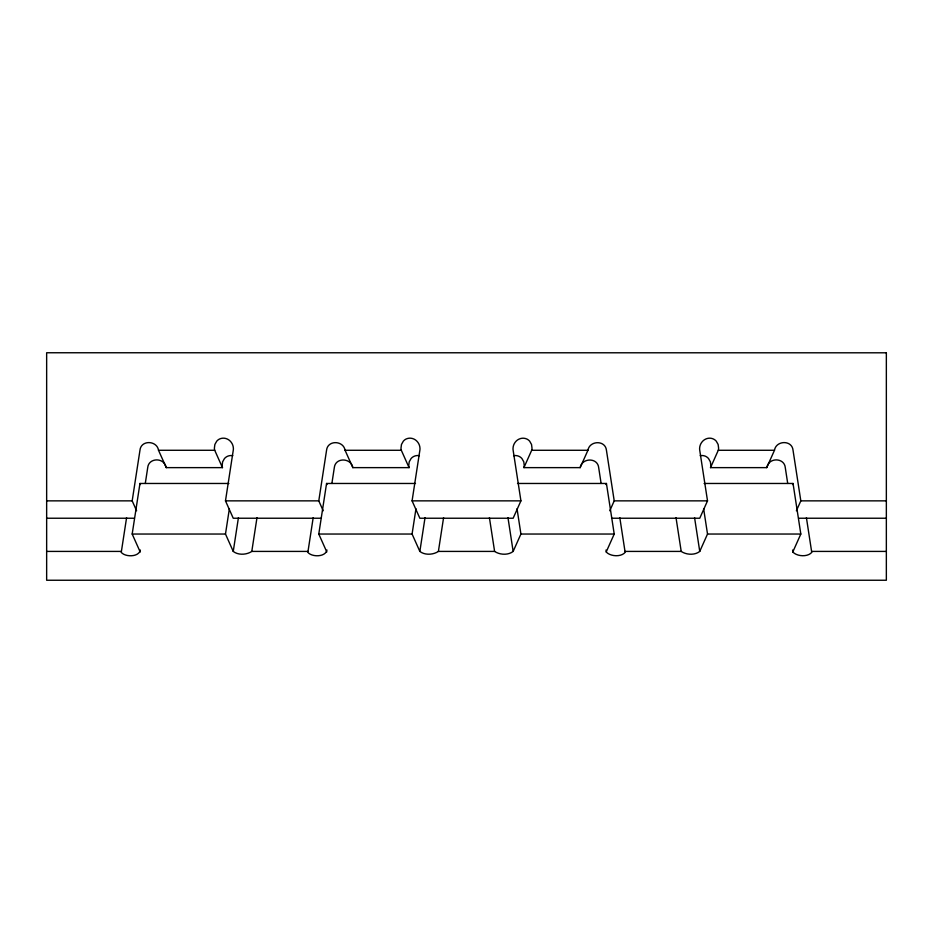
<?xml version="1.0" encoding="UTF-8"?>
<svg xmlns="http://www.w3.org/2000/svg" width="933" height="933" viewBox="0 0 933 933"><rect width="100%" height="100%" fill="white"/><g stroke="black" fill="none" stroke-linecap="round" stroke-linejoin="round"><path stroke-width="1.4" d="M140.382 550.038C138.842 557.351 124.894 557.246 121.08 552.149A10.706 3.674 0 0 1 121.407 551.415L126.585 517.675M136.615 510.783L132.183 500.858L139.962 450.277C140.93 439.735 157.001 440.353 158.517 450.277L166.272 467.631L222.474 467.631A10.683 10.683 0 0 1 222.147 465.509L222.625 461.812L224.456 458.57A8.817 8.817 0 0 1 227.454 456.319A9.097 9.097 0 0 1 232.807 455.689M140.055 552.138A10.368 3.557 0 0 0 139.95 551.415L132.183 534.038L139.962 483.469L228.888 483.469M145.291 483.446L147.717 467.631C148.51 458.208 162.459 457.228 165.549 465.66M320.719 518.235L233.25 518.235L225.483 500.858L233.262 450.277A10.356 10.356 0 0 0 233.367 448.167A10.788 10.788 0 0 0 230.323 441.216A10.216 10.216 0 0 0 227.151 438.988A9.097 9.097 0 0 0 219.687 438.942A8.817 8.817 0 0 0 216.701 441.227L214.87 444.47L214.392 448.167A10.683 10.683 0 0 0 214.718 450.277L222.474 467.631M256.983 517.675L251.793 551.415C246.674 554.89 238.195 555.392 233.25 551.415L225.483 534.038L229.366 508.753M233.25 551.415L238.428 517.675M326.982 550.038C325.442 557.351 311.494 557.246 307.68 552.149A10.706 3.674 0 0 1 308.007 551.415L313.185 517.675M323.215 510.783L318.783 500.858L326.562 450.277C327.623 439.793 343.496 440.423 345.07 450.277L352.826 467.631L409.074 467.631A10.683 10.683 0 0 1 408.747 465.509L409.225 461.812L411.056 458.57A8.817 8.817 0 0 1 414.054 456.319A9.097 9.097 0 0 1 419.407 455.689M326.655 552.138A10.368 3.557 0 0 0 326.55 551.415L318.783 534.038L326.562 483.469L415.488 483.469M331.891 483.446L334.317 467.631C335.379 457.147 351.251 457.776 352.826 467.631M609.785 510.783L614.217 500.858L606.438 450.277C605.365 439.875 589.528 440.481 587.93 450.277L580.174 467.631L523.926 467.631L531.682 450.277A10.683 10.683 0 0 0 532.008 448.167L531.53 444.47L529.699 441.227A8.817 8.817 0 0 0 526.713 438.976A9.097 9.097 0 0 0 519.261 439.023A10.216 10.216 0 0 0 516.077 441.216A10.788 10.788 0 0 0 513.033 448.167A10.356 10.356 0 0 0 513.138 450.277L520.917 500.858L513.15 518.235L419.85 518.235L412.083 500.858L419.862 450.277A10.356 10.356 0 0 0 419.967 448.167A10.788 10.788 0 0 0 416.923 441.216A10.216 10.216 0 0 0 413.751 438.988A9.097 9.097 0 0 0 406.287 438.942A8.817 8.817 0 0 0 403.301 441.227L401.47 444.47L400.992 448.167A10.683 10.683 0 0 0 401.318 450.277L409.074 467.631M443.583 517.675L438.393 551.415C433.274 554.89 424.795 555.392 419.85 551.415L412.083 534.038L415.966 508.753M419.85 551.415L425.028 517.675M700.193 455.689A9.097 9.097 0 0 1 705.546 456.284A8.817 8.817 0 0 1 708.532 458.558L710.375 461.812L710.853 465.509A10.683 10.683 0 0 1 710.526 467.631L766.728 467.631L767.276 466.045M766.728 467.631L774.483 450.277C775.999 440.353 792.07 439.735 793.038 450.277L800.817 500.858L796.385 510.783M580.174 467.631C581.772 457.823 597.61 457.217 598.683 467.631L601.109 483.446M489.417 517.675L494.607 551.415C499.715 554.913 508.228 555.415 513.15 551.415L520.917 534.038L517.034 508.753M605.949 484.554L606.438 483.469L517.512 483.469M606.438 483.469L614.217 534.038L606.45 551.415A10.368 3.557 0 0 0 606.345 552.138C610.66 556.628 621.46 557.211 625.32 552.149A10.706 3.674 0 0 0 624.993 551.415L619.815 517.675M710.526 467.631L718.282 450.277A10.683 10.683 0 0 0 718.608 448.167L718.13 444.47L716.299 441.227A8.817 8.817 0 0 0 713.313 438.976A8.817 8.817 0 0 0 709.64 438.183A9.388 9.388 0 0 0 705.861 439A10.216 10.216 0 0 0 702.677 441.216A10.788 10.788 0 0 0 699.633 448.167A10.356 10.356 0 0 0 699.738 450.277L707.517 500.858L699.75 518.235L612.281 518.235M676.017 517.675L681.207 551.415C686.315 554.913 694.828 555.415 699.75 551.415L707.517 534.038L703.634 508.753M792.549 484.554L793.038 483.469L704.112 483.469M793.038 483.469L800.817 534.038L793.05 551.415A10.368 3.557 0 0 0 792.945 552.138C797.26 556.628 808.06 557.211 811.92 552.149A10.706 3.674 0 0 0 811.593 551.415L806.415 517.675M767.451 465.66C770.541 457.228 784.49 458.208 785.283 467.631L787.709 483.446M158.517 450.277L214.718 450.277M345.07 450.277L401.318 450.277M531.682 450.277L587.93 450.277M718.282 450.277L774.483 450.277M46.65 500.858L132.183 500.858M225.483 500.858L318.783 500.858M412.083 500.858L520.917 500.858M614.217 500.858L707.517 500.858M800.817 500.858L886.35 500.858M46.65 518.235L134.119 518.235M798.881 518.235L886.35 518.235M132.183 534.038L225.483 534.038M318.783 534.038L412.083 534.038M520.917 534.038L614.217 534.038M707.517 534.038L800.817 534.038M46.65 551.415L121.407 551.415M251.793 551.415L308.007 551.415M438.393 551.415L494.607 551.415M624.993 551.415L681.207 551.415M811.593 551.415L886.35 551.415M326.562 483.469L327.051 484.554M139.962 483.469L140.451 484.554M165.724 466.045L166.272 467.631M792.618 550.038L792.945 552.138M694.572 517.675L699.75 551.415M606.018 550.038L606.345 552.138M507.972 517.675L513.15 551.415M523.926 467.631A10.683 10.683 0 0 0 524.253 465.509L523.775 461.812L521.944 458.57A8.817 8.817 0 0 0 518.946 456.319A9.097 9.097 0 0 0 513.593 455.689M886.35 352.802L46.65 352.756L46.65 580.244L886.35 580.244L886.35 352.756"/></g></svg>
